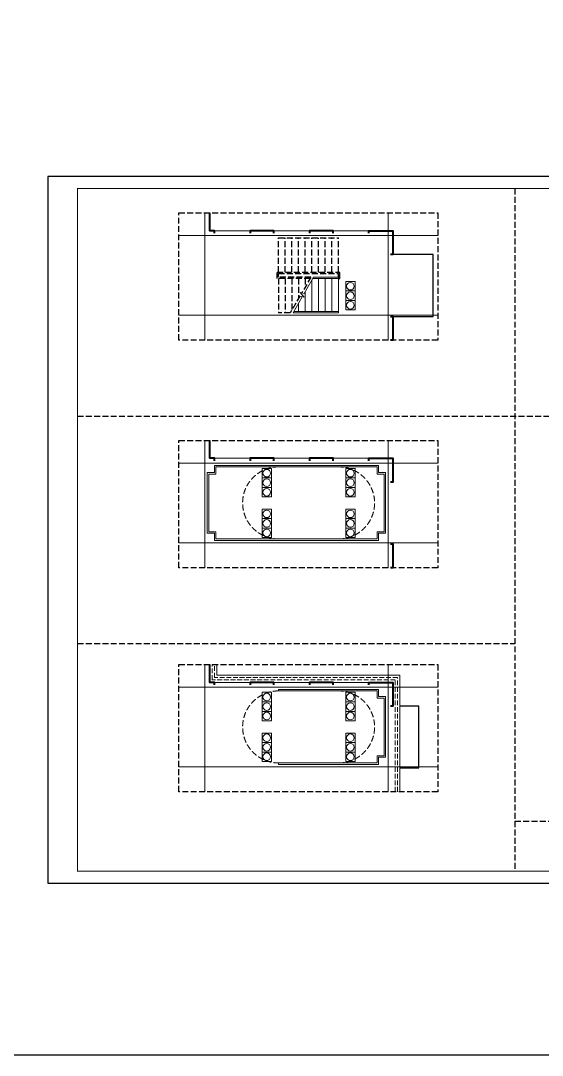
# Model space of a CAD drawing. Extents: x 1188826 to 1909461, y 608442 to 1651179.
# Drawn here: x 1277833 to 1299775, y 653718 to 697215 of the extents above; entities that cross this region are included whole.
import ezdxf

# ---------------------------------------------------------------- set-up
doc = ezdxf.new("R2010")
doc.units = 0
doc.header["$LTSCALE"] = 1000
doc.header["$MEASUREMENT"] = 0
for name, pattern in [('__DASH', [0.35, 0.25, -0.1]), ('ACAD_ISO10W100', [18.5, 12, -3, 0.5, -3]), ('DASH', [0.35, 0.25, -0.1]), ('DOTE', [2.42, 2, -0.2, 0.02, -0.2])]:
    doc.linetypes.add(name, pattern=pattern)
for name, color, linetype in [('A-EQPM-MECH', 191, 'Continuous'), ('A-LM-FX(分割线)', 251, 'Continuous'), ('A-STAR(楼梯)', 51, 'Continuous'), ('图框', 140, 'Continuous'), ('立面', 73, 'Continuous')]:
    doc.layers.add(name, color=color, linetype=linetype)
doc.layers.add('DIM_MODI', color=1, linetype='Continuous', plot=False)
for name, color, linetype, lineweight in [('DOTE', 19, 'DOTE', 9), ('STAIR', 2, 'Continuous', 18), ('WALL', 9, 'Continuous', 40), ('平面-看线', 45, 'Continuous', 15)]:
    doc.layers.add(name, color=color, linetype=linetype, lineweight=lineweight)

msp = doc.modelspace()

# ---------------------------------------------------------------- linework, layer by layer
at = {"layer": 'A-EQPM-MECH'}
msp.add_lwpolyline([(1293484, 684783), (1295184, 684783), (1295184, 687383), (1293384, 687383)], dxfattribs=at)
at = {"layer": 'A-LM-FX(分割线)', "linetype": '__DASH'}
for points in [[(1298621, 690160), (1298621, 661460)], [(1280220, 680593), (1317022, 680593)], [(1280220, 671027), (1298621, 671027)], [(1298621, 663564), (1317022, 663564)]]:
    msp.add_lwpolyline(points, dxfattribs=at)
for points in [[(1284484, 689133), (1295384, 689133), (1295384, 683783), (1284484, 683783)], [(1284484, 679566), (1295384, 679566), (1295384, 674216), (1284484, 674216)], [(1284484, 670148), (1295384, 670148), (1295384, 664798), (1284484, 664798)]]:
    msp.add_lwpolyline(points, close=True, dxfattribs=at)
at = {"layer": 'A-STAR(楼梯)', "color": 8, "linetype": '__DASH'}
for p, q in [((1288684, 688083), (1291204, 688083)), ((1288684, 686643), (1288684, 688083)), ((1288964, 686643), (1288964, 688083)), ((1289244, 686643), (1289244, 688083)), ((1289524, 686643), (1289524, 688083)), ((1289804, 686643), (1289804, 688083)), ((1290084, 686643), (1290084, 688083)), ((1290364, 686643), (1290364, 688083)), ((1290644, 686643), (1290644, 688083)), ((1290924, 686643), (1290924, 688083)), ((1291204, 686643), (1291204, 688083)), ((1288624, 686373), (1288624, 686643)), ((1288624, 686643), (1291264, 686643)), ((1288684, 686583), (1291204, 686583)), ((1288684, 686433), (1288684, 686583)), ((1288684, 686583), (1291204, 686583)), ((1290039, 686433), (1288684, 686433)), ((1290039, 686433), (1288684, 686433)), ((1290039, 686433), (1289659, 685774)), ((1291204, 686433), (1291204, 686583)), ((1291204, 686583), (1291204, 686433)), ((1290005, 686373), (1288624, 686373)), ((1288684, 686373), (1288684, 684933)), ((1288964, 686373), (1288964, 684933)), ((1289244, 686373), (1289244, 685055)), ((1289524, 686373), (1289524, 685540)), ((1289804, 686373), (1289804, 686025)), ((1289579, 685636), (1289173, 684933)), ((1289173, 684933), (1288684, 684933))]:
    msp.add_line(p, q, dxfattribs=at)
msp.add_lwpolyline([(1291204, 686373), (1291264, 686373), (1291264, 686643)], dxfattribs=at)
at = {"layer": 'DIM_MODI'}
msp.add_lwpolyline([(1233933, 791776), (1347631, 791776), (1347631, 653718), (1233933, 653718)], close=True, dxfattribs=at)
at = {"layer": 'DOTE', "linetype": 'ACAD_ISO10W100', "ltscale": 100}
for p, q in [((1285584, 689133), (1285584, 683783)), ((1293284, 689133), (1293284, 683783)), ((1295384, 688183), (1284484, 688183)), ((1295384, 684833), (1284484, 684833)), ((1285584, 679566), (1285584, 674216)), ((1293284, 679566), (1293284, 674216)), ((1295384, 678616), (1284484, 678616)), ((1295384, 675266), (1284484, 675266)), ((1285584, 670148), (1285584, 664798)), ((1293284, 670148), (1293284, 664798)), ((1295384, 669198), (1284484, 669198)), ((1284484, 665848), (1295384, 665848))]:
    msp.add_line(p, q, dxfattribs=at)
at = {"layer": 'STAIR'}
for p, q in [((1290155, 686433), (1289759, 685747)), ((1291204, 686433), (1290155, 686433)), ((1291204, 686433), (1290155, 686433)), ((1290084, 686310), (1290084, 684993)), ((1291204, 686373), (1290120, 686373)), ((1290364, 686373), (1290364, 684993)), ((1290644, 686373), (1290644, 684993)), ((1290924, 686373), (1290924, 684993)), ((1291204, 686373), (1291204, 684933)), ((1289679, 685609), (1289289, 684933)), ((1289759, 685587), (1289579, 685636)), ((1289759, 685747), (1289587, 685793)), ((1289587, 685793), (1289759, 685587)), ((1289804, 685825), (1289804, 684993)), ((1289524, 685340), (1289524, 684993)), ((1291204, 684933), (1289289, 684933)), ((1291204, 684993), (1289323, 684993))]:
    msp.add_line(p, q, dxfattribs=at)
for points in [[(1291204, 686433), (1291204, 686373)], [(1288684, 669098), (1292884, 669098), (1292884, 668798), (1293184, 668798), (1293184, 666248), (1292884, 666248), (1292884, 665948), (1288684, 665948)], [(1288684, 669038), (1288684, 669098)], [(1288684, 669038), (1292824, 669038), (1292824, 668738), (1293124, 668738), (1293124, 666308), (1292824, 666308), (1292824, 666008), (1288684, 666008)], [(1288684, 666008), (1288684, 665948)]]:
    msp.add_lwpolyline(points, dxfattribs=at)
at = {"layer": 'STAIR', "color": 8}
for points in [[(1291504, 685853), (1291504, 686253), (1291904, 686253), (1291904, 685853)], [(1291504, 685453), (1291504, 685853), (1291904, 685853), (1291904, 685453)], [(1291504, 685053), (1291504, 685453), (1291904, 685453), (1291904, 685053)], [(1287984, 678392), (1287984, 677992), (1288384, 677992), (1288384, 678392)], [(1291504, 678392), (1291504, 677992), (1291904, 677992), (1291904, 678392)], [(1287984, 677992), (1287984, 677592), (1288384, 677592), (1288384, 677992)], [(1291504, 677992), (1291504, 677592), (1291904, 677592), (1291904, 677992)], [(1287984, 677592), (1287984, 677192), (1288384, 677192), (1288384, 677592)], [(1291504, 677592), (1291504, 677192), (1291904, 677192), (1291904, 677592)], [(1287984, 676282), (1287984, 676682), (1288384, 676682), (1288384, 676282)], [(1291504, 676282), (1291504, 676682), (1291904, 676682), (1291904, 676282)], [(1287984, 675882), (1287984, 676282), (1288384, 676282), (1288384, 675882)], [(1291504, 675882), (1291504, 676282), (1291904, 676282), (1291904, 675882)], [(1287984, 675482), (1287984, 675882), (1288384, 675882), (1288384, 675482)], [(1291504, 675482), (1291504, 675882), (1291904, 675882), (1291904, 675482)], [(1287984, 668978), (1287984, 668578), (1288384, 668578), (1288384, 668978)], [(1287984, 668578), (1287984, 668178), (1288384, 668178), (1288384, 668578)], [(1291504, 668978), (1291504, 668578), (1291904, 668578), (1291904, 668978)], [(1291504, 668578), (1291504, 668178), (1291904, 668178), (1291904, 668578)], [(1287984, 668178), (1287984, 667778), (1288384, 667778), (1288384, 668178)], [(1291504, 668178), (1291504, 667778), (1291904, 667778), (1291904, 668178)], [(1287984, 666868), (1287984, 667268), (1288384, 667268), (1288384, 666868)], [(1291504, 666868), (1291504, 667268), (1291904, 667268), (1291904, 666868)], [(1287984, 666468), (1287984, 666868), (1288384, 666868), (1288384, 666468)], [(1291504, 666468), (1291504, 666868), (1291904, 666868), (1291904, 666468)], [(1287984, 666068), (1287984, 666468), (1288384, 666468), (1288384, 666068)], [(1291504, 666068), (1291504, 666468), (1291904, 666468), (1291904, 666068)]]:
    msp.add_lwpolyline(points, close=True, dxfattribs=at)
at = {"layer": 'STAIR'}
for points in [[(1292884, 678516), (1292884, 678216), (1293184, 678216), (1293184, 675666), (1292884, 675666), (1292884, 675366), (1285984, 675366), (1285984, 675666), (1285684, 675666), (1285684, 678216), (1285984, 678216), (1285984, 678516)], [(1292824, 678456), (1292824, 678156), (1293124, 678156), (1293124, 675726), (1292824, 675726), (1292824, 675426), (1286044, 675426), (1286044, 675726), (1285744, 675726), (1285744, 678156), (1286044, 678156), (1286044, 678456)]]:
    msp.add_lwpolyline(points, close=True, dxfattribs=at)
at = {"layer": 'STAIR', "color": 8}
for centre in [(1291704, 686053), (1291704, 685653), (1291704, 685253), (1288184, 678192), (1291704, 678192), (1288184, 677792), (1291704, 677792), (1288184, 677392), (1291704, 677392), (1288184, 676482), (1291704, 676482), (1288184, 676082), (1291704, 676082), (1288184, 675682), (1291704, 675682), (1288184, 668778), (1291704, 668778), (1288184, 668378), (1288184, 667978), (1291704, 668378), (1291704, 667978), (1288184, 667068), (1288184, 666668), (1291704, 667068), (1291704, 666668), (1288184, 666268), (1291704, 666268)]:
    msp.add_circle(centre, 160, dxfattribs=at)
at = {"layer": 'STAIR', "color": 8, "linetype": '__DASH'}
for centre, start, end in [((1288684, 676941), 90, 270), ((1291204, 676941), 270, 90), ((1288684, 667523), 90, 270), ((1291204, 667523), 270, 90)]:
    msp.add_arc(centre, 1515, start, end, dxfattribs=at)
at = {"layer": 'WALL'}
for points in [[(1285984, 688283), (1285984, 688383), (1285784, 688383), (1285784, 689133)], [(1288484, 688283), (1288484, 688383), (1287484, 688383), (1287484, 688283)], [(1290984, 688283), (1290984, 688383), (1289984, 688383), (1289984, 688283)], [(1292484, 688283), (1292484, 688383), (1293484, 688383), (1293484, 687383), (1293384, 687383)], [(1293384, 684783), (1293484, 684783), (1293484, 683783), (1293384, 683783)], [(1285984, 678716), (1285984, 678816), (1285784, 678816), (1285784, 679566)], [(1288484, 678716), (1288484, 678816), (1287484, 678816), (1287484, 678716)], [(1290984, 678716), (1290984, 678816), (1289984, 678816), (1289984, 678716)], [(1292484, 678716), (1292484, 678816), (1293484, 678816), (1293484, 677816), (1293384, 677816)], [(1293384, 675216), (1293484, 675216), (1293484, 674216), (1293384, 674216)], [(1285984, 669298), (1285984, 669398), (1285784, 669398), (1285784, 670148)], [(1288484, 669298), (1288484, 669398), (1287484, 669398), (1287484, 669298)], [(1290984, 669298), (1290984, 669398), (1289984, 669398), (1289984, 669298)], [(1292484, 669298), (1292484, 669398), (1293484, 669398), (1293484, 668398), (1293384, 668398)]]:
    msp.add_lwpolyline(points, dxfattribs=at)
at = {"layer": '图框'}
msp.add_lwpolyline([(1278970, 660960), (1321020, 660960), (1321020, 690660), (1278970, 690660)], close=True, dxfattribs=at)
at = {"layer": '图框', "const_width": 50}
msp.add_lwpolyline([(1280220, 661460), (1320520, 661460), (1320520, 690160), (1280220, 690160)], close=True, dxfattribs=at)
at = {"layer": '平面-看线'}
for points in [[(1287484, 688383), (1285984, 688383)], [(1288484, 688383), (1289984, 688383)], [(1290984, 688383), (1292484, 688383)], [(1287484, 678816), (1285984, 678816)], [(1288484, 678816), (1289984, 678816)], [(1290984, 678816), (1292484, 678816)], [(1293784, 664798), (1293784, 669698), (1286084, 669698), (1286084, 670148)], [(1287484, 669398), (1285984, 669398)], [(1288484, 669398), (1289984, 669398)], [(1290984, 669398), (1292484, 669398)]]:
    msp.add_lwpolyline(points, dxfattribs=at)
at = {"layer": '平面-看线', "linetype": 'DASH', "ltscale": 0.8}
for points in [[(1293584, 664798), (1293584, 669498), (1285884, 669498), (1285884, 670148)], [(1293684, 664798), (1293684, 669598), (1285984, 669598), (1285984, 670148)]]:
    msp.add_lwpolyline(points, dxfattribs=at)
at = {"layer": '立面', "color": 4}
msp.add_lwpolyline([(1293784, 665798), (1294584, 665798), (1294584, 668398), (1293784, 668398)], dxfattribs=at)

doc.saveas('drawing.dxf')
